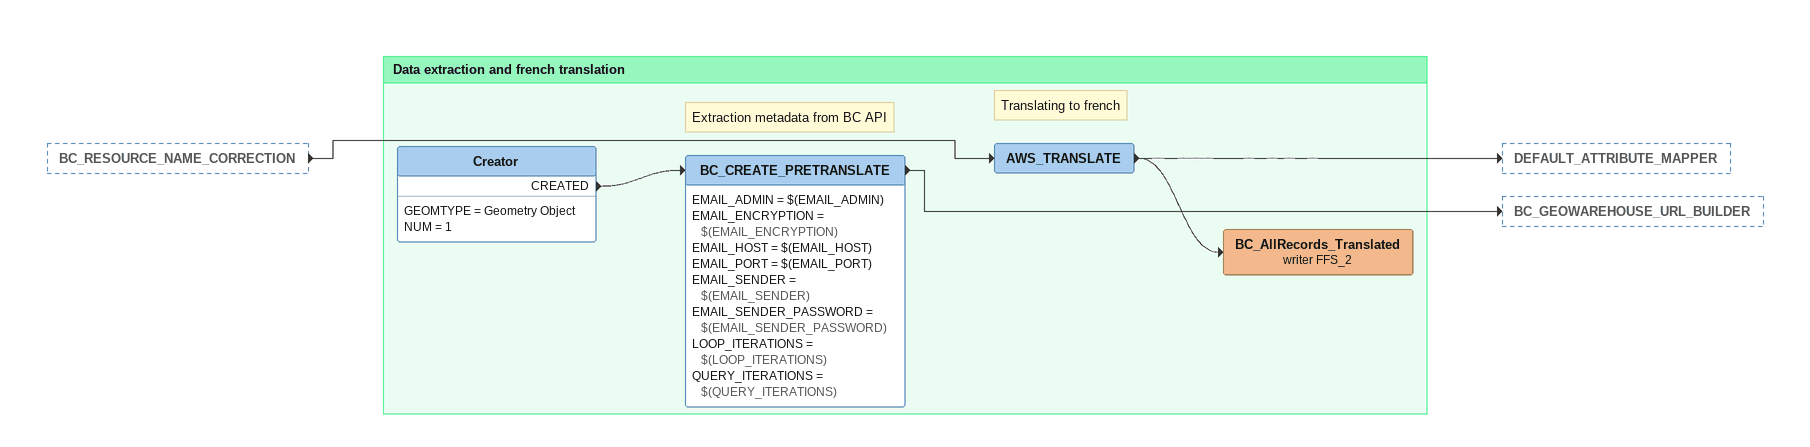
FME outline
BC_RESOURCE_NAME_CORRECTION [outside]
    -> AWS_TRANSLATE

Bookmark: Data extraction and french translation
Creator
    GEOMTYPE = Geometry Object
    NUM = 1
    CREATED -> BC_CREATE_PRETRANSLATE
Note: Extraction metadata from BC API
BC_CREATE_PRETRANSLATE
    EMAIL_ADMIN = $(EMAIL_ADMIN)
    EMAIL_ENCRYPTION = $(EMAIL_ENCRYPTION)
    EMAIL_HOST = $(EMAIL_HOST)
    EMAIL_PORT = $(EMAIL_PORT)
    EMAIL_SENDER = $(EMAIL_SENDER)
    EMAIL_SENDER_PASSWORD = $(EMAIL_SENDER_PASSWORD)
    LOOP_ITERATIONS = $(LOOP_ITERATIONS)
    QUERY_ITERATIONS = $(QUERY_ITERATIONS)
    -> BC_GEOWAREHOUSE_URL_BUILDER
Note: Translating to french
AWS_TRANSLATE
    -> DEFAULT_ATTRIBUTE_MAPPER
    -> BC_AllRecords_Translated (writer FFS_2)
BC_AllRecords_Translated (writer FFS_2)
